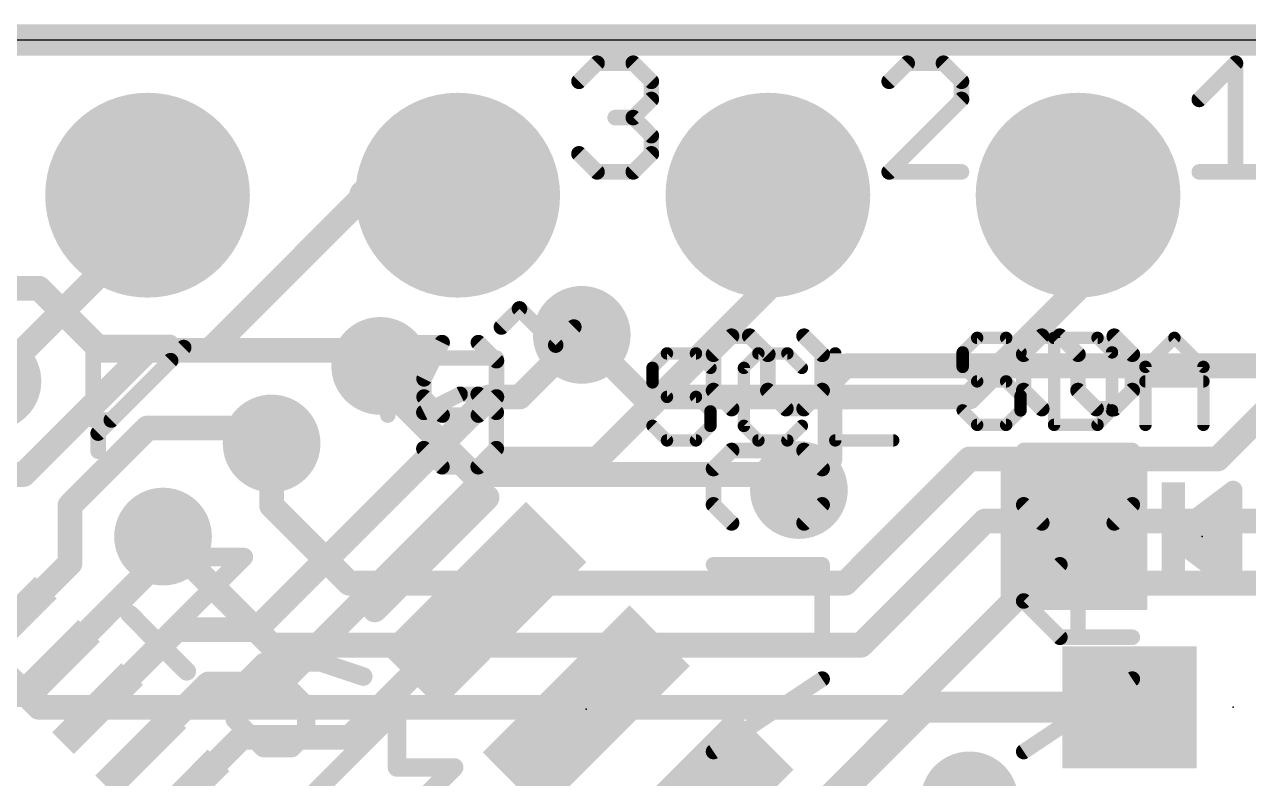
# Model space of a CAD drawing. Extents: x -0.1 to 35.7, y -0.1 to 17.9.
# Drawn here: x 20.58 to 30.61, y 11.74 to 17.91 of the extents above; entities that cross this region are included whole.
import ezdxf

# ---------------------------------------------------------------- set-up
doc = ezdxf.new("R2010")
doc.units = 0
for name, color, linetype in [('1', 12, 'CONTINUOUS'), ('16', 132, 'CONTINUOUS'), ('17', 110, 'CONTINUOUS'), ('18', 110, 'CONTINUOUS'), ('20', 53, 'CONTINUOUS'), ('21', 40, 'CONTINUOUS'), ('22', 6, 'CONTINUOUS'), ('23', 40, 'CONTINUOUS')]:
    doc.layers.add(name, color=color, linetype=linetype)

# ---------------------------------------------------------------- blocks, each defined once
blk = doc.blocks.new('RECT')
blk.add_solid([(-0.5, -0.5), (0.5, -0.5), (-0.5, 0.5), (0.5, 0.5)])
blk = doc.blocks.new('ROUNDP')
at = {"const_width": 0.5}
blk.add_lwpolyline([(0, -0.25, 1), (0, 0.25, 1), (0, -0.25)], format="xyb", dxfattribs=at)
blk = doc.blocks.new('ROUNDV')
at = {"const_width": 0.5}
blk.add_lwpolyline([(0, -0.25, 1), (0, 0.25, 1), (0, -0.25)], format="xyb", dxfattribs=at)

msp = doc.modelspace()

# ---------------------------------------------------------------- linework, layer by layer
at = {"layer": '1'}
for points, const_width in [([(35.56, 17.78), (0, 17.78)], 0.254), ([(21.59, 16.51), (21.59, 16.129)], 0.2032), ([(26.67, 15.748), (26.67, 16.51)], 0.2032), ([(21.463, 16.129), (20.32, 14.986)], 0.2032), ([(21.59, 16.129), (21.463, 16.129)], 0.2032), ([(25.273, 14.351), (26.67, 15.748)], 0.2032), ([(24.638, 14.859), (25.146, 15.367)], 0.2032), ([(24.765, 14.986), (25.146, 15.367)], 0.2032), ([(20.574, 14.224), (21.59, 15.24)], 0.2032), ([(21.59, 15.24), (23.368, 15.24)], 0.2032), ([(23.368, 15.24), (23.495, 15.113)], 0.2032), ([(27.305, 15.113), (27.178, 14.986)], 0.2032), ([(32.512, 15.113), (27.305, 15.113)], 0.2032), ([(27.178, 14.986), (27.178, 14.351)], 0.2032), ([(22.479, 12.954), (24.384, 14.859)], 0.2032), ([(24.384, 14.859), (24.638, 14.859)], 0.2032), ([(20.955, 13.97), (21.59, 14.605)], 0.2032), ([(21.59, 14.605), (22.606, 14.605)], 0.2032), ([(22.606, 14.605), (22.606, 14.478)], 0.2032), ([(22.6695, 12.5095), (24.511, 14.351)], 0.2032), ([(24.511, 14.351), (25.273, 14.351)], 0.2032), ([(27.178, 14.351), (26.924, 14.097)], 0.2032), ([(20.066, 14.224), (20.574, 14.224)], 0.2032), ([(20.955, 13.4964), (20.955, 13.97)], 0.2032), ([(21.717, 13.5513), (21.717, 13.716)], 0.2032), ([(20.8275, 12.6619), (21.717, 13.5513)], 0.2032), ([(20.474, 13.0154), (20.955, 13.4964)], 0.2032), ([(23.2486, 12.0726), (24.3281, 13.1521)], 0.2032), ([(24.3281, 13.1521), (24.3347, 13.1521)], 0.2032), ([(21.1811, 12.3083), (21.8268, 12.954)], 0.2032), ([(21.8268, 12.954), (22.479, 12.954)], 0.2032), ([(21.5346, 11.9547), (22.0894, 12.5095)], 0.2032), ([(22.0894, 12.5095), (22.6695, 12.5095)], 0.2032), ([(27.051, 11.43), (27.94, 12.319)], 0.254), ([(27.94, 12.319), (29.63, 12.319)], 0.254), ([(21.8882, 11.6012), (22.3596, 12.0726)], 0.2032), ([(22.3596, 12.0726), (23.2486, 12.0726)], 0.2032)]:
    msp.add_lwpolyline(points, dxfattribs=dict(at, const_width=const_width))
for points, const_width in [([(21.6408, 16.51, 1), (21.5392, 16.51)], 0.1016), ([(26.7208, 16.51, 1), (26.6192, 16.51)], 0.1016), ([(21.463, 16.1798, 1), (21.463, 16.0782)], 0.1016), ([(21.4989, 16.0931, 1), (21.4271, 16.1649)], 0.1016), ([(21.5392, 16.129, 1), (21.6408, 16.129)], 0.1016), ([(21.59, 16.0782, 1), (21.59, 16.1798)], 0.1016), ([(26.7059, 15.7121, 1), (26.6341, 15.7839)], 0.1016), ([(26.6192, 15.748, 1), (26.7208, 15.748)], 0.1016), ([(25.1819, 15.3311, 1), (25.1101, 15.4029)], 0.1016), ([(25.1819, 15.3311, 1), (25.1101, 15.4029)], 0.1016), ([(21.59, 15.2908, 1), (21.59, 15.1892)], 0.1016), ([(21.6259, 15.2041, 1), (21.5541, 15.2759)], 0.1016), ([(23.4039, 15.2759, 1), (23.3321, 15.2041)], 0.1016), ([(23.368, 15.1892, 1), (23.368, 15.2908)], 0.1016), ([(23.4591, 15.0771, 1), (23.5309, 15.1489)], 0.1016), ([(27.305, 15.1638, 1), (27.305, 15.0622)], 0.1016), ([(27.3409, 15.0771, 1), (27.2691, 15.1489)], 0.1016), ([(24.7291, 15.0219, 1), (24.8009, 14.9501)], 0.1016), ([(27.2288, 14.986, 1), (27.1272, 14.986)], 0.1016), ([(27.1421, 15.0219, 1), (27.2139, 14.9501)], 0.1016), ([(24.384, 14.9098, 1), (24.384, 14.8082)], 0.1016), ([(24.4199, 14.8231, 1), (24.3481, 14.8949)], 0.1016), ([(24.6021, 14.8949, 1), (24.6739, 14.8231)], 0.1016), ([(24.638, 14.8082, 1), (24.638, 14.9098)], 0.1016), ([(21.59, 14.6558, 1), (21.59, 14.5542)], 0.1016), ([(21.6259, 14.5691, 1), (21.5541, 14.6409)], 0.1016), ([(22.6568, 14.605, 1), (22.5552, 14.605)], 0.1016), ([(22.606, 14.5542, 1), (22.606, 14.6558)], 0.1016), ([(22.5552, 14.478, 1), (22.6568, 14.478)], 0.1016), ([(24.511, 14.4018, 1), (24.511, 14.3002)], 0.1016), ([(24.5469, 14.3151, 1), (24.4751, 14.3869)], 0.1016), ([(25.2371, 14.3869, 1), (25.3089, 14.3151)], 0.1016), ([(25.273, 14.3002, 1), (25.273, 14.4018)], 0.1016), ([(27.2139, 14.3151, 1), (27.1421, 14.3869)], 0.1016), ([(27.1272, 14.351, 1), (27.2288, 14.351)], 0.1016), ([(20.5381, 14.2599, 1), (20.6099, 14.1881)], 0.1016), ([(20.574, 14.1732, 1), (20.574, 14.2748)], 0.1016), ([(26.8881, 14.1329, 1), (26.9599, 14.0611)], 0.1016), ([(21.0058, 13.97, 1), (20.9042, 13.97)], 0.1016), ([(20.9191, 14.0059, 1), (20.9909, 13.9341)], 0.1016), ([(21.7678, 13.716, 1), (21.6662, 13.716)], 0.1016), ([(21.7529, 13.5154, 1), (21.6811, 13.5872)], 0.1016), ([(20.9042, 13.4964, 1), (21.0058, 13.4964)], 0.1016), ([(20.9909, 13.4605, 1), (20.9191, 13.5323)], 0.1016), ([(21.6662, 13.5513, 1), (21.7678, 13.5513)], 0.1016), ([(24.3281, 13.2029, 1), (24.3281, 13.1013)], 0.1016), ([(24.364, 13.1162, 1), (24.2922, 13.188)], 0.1016), ([(24.3347, 13.1013, 1), (24.3347, 13.2029)], 0.1016), ([(21.8268, 13.0048, 1), (21.8268, 12.9032)], 0.1016), ([(21.8627, 12.9181, 1), (21.7909, 12.9899)], 0.1016), ([(22.4431, 12.9899, 1), (22.5149, 12.9181)], 0.1016), ([(22.479, 12.9032, 1), (22.479, 13.0048)], 0.1016), ([(20.7916, 12.6978, 1), (20.8635, 12.6259)], 0.1016), ([(22.0894, 12.5603, 1), (22.0894, 12.4587)], 0.1016), ([(22.1253, 12.4736, 1), (22.0535, 12.5454)], 0.1016), ([(22.6336, 12.5454, 1), (22.7054, 12.4736)], 0.1016), ([(22.6695, 12.4587, 1), (22.6695, 12.5603)], 0.1016), ([(27.94, 12.3825, 1), (27.94, 12.2555)], 0.127), ([(27.9849, 12.2741, 1), (27.8951, 12.3639)], 0.127), ([(29.63, 12.2555, 1), (29.63, 12.3825)], 0.127), ([(21.1452, 12.3442, 1), (21.217, 12.2724)], 0.1016), ([(22.3596, 12.1234, 1), (22.3596, 12.0218)], 0.1016), ([(22.3955, 12.0367, 1), (22.3237, 12.1085)], 0.1016), ([(23.2127, 12.1085, 1), (23.2845, 12.0367)], 0.1016), ([(23.2486, 12.0218, 1), (23.2486, 12.1234)], 0.1016), ([(21.4987, 11.9907, 1), (21.5706, 11.9188)], 0.1016)]:
    msp.add_lwpolyline(points, format="xyb", dxfattribs=dict(at, const_width=const_width))
at = {"layer": '16'}
for points, const_width in [([(35.56, 17.78), (0, 17.78)], 0.254), ([(22.098, 15.24), (23.368, 16.51)], 0.2032), ([(23.368, 16.51), (24.13, 16.51)], 0.254), ([(29.21, 15.748), (29.21, 16.51)], 0.2032), ([(19.939, 15.748), (20.701, 15.748)], 0.2032), ([(20.701, 15.748), (21.209, 15.24)], 0.2032), ([(28.321, 14.859), (29.21, 15.748)], 0.2032), ([(30.353, 14.351), (31.75, 15.748)], 0.2032), ([(25.654, 14.859), (25.146, 15.367)], 0.2032), ([(21.209, 15.24), (22.098, 15.24)], 0.2032), ([(23.495, 15.113), (23.495, 14.986)], 0.2032), ([(23.495, 14.986), (24.257, 14.224)], 0.2032), ([(25.654, 14.859), (28.321, 14.859)], 0.2032), ([(22.606, 13.97), (22.606, 14.478)], 0.2032), ([(28.321, 14.351), (27.305, 13.335)], 0.2032), ([(30.353, 14.351), (28.321, 14.351)], 0.2032), ([(24.257, 14.224), (26.797, 14.224)], 0.2032), ([(26.797, 14.224), (26.924, 14.224)], 0.2032), ([(26.924, 14.097), (26.797, 14.224)], 0.2032), ([(23.241, 13.335), (22.606, 13.97)], 0.2032), ([(27.432, 12.827), (28.448, 13.843)], 0.2032), ([(28.448, 13.843), (31.623, 13.843)], 0.2032), ([(20.701, 12.319), (19.2405, 13.7795)], 0.2032), ([(22.606, 12.827), (21.717, 13.716)], 0.2032), ([(27.305, 13.335), (23.241, 13.335)], 0.2032), ([(27.813, 12.319), (28.829, 13.335)], 0.2032), ([(28.829, 13.335), (32.258, 13.335)], 0.2032), ([(22.606, 12.827), (27.432, 12.827)], 0.2032), ([(20.701, 12.319), (27.813, 12.319)], 0.2032)]:
    msp.add_lwpolyline(points, dxfattribs=dict(at, const_width=const_width))
for points, const_width in [([(23.368, 16.5735, 1), (23.368, 16.4465)], 0.127), ([(23.4039, 16.4741, 1), (23.3321, 16.5459)], 0.1016), ([(24.13, 16.4465, 1), (24.13, 16.5735)], 0.127), ([(29.2608, 16.51, 1), (29.1592, 16.51)], 0.1016), ([(20.7369, 15.7839, 1), (20.6651, 15.7121)], 0.1016), ([(20.701, 15.6972, 1), (20.701, 15.7988)], 0.1016), ([(29.2459, 15.7121, 1), (29.1741, 15.7839)], 0.1016), ([(29.1592, 15.748, 1), (29.2608, 15.748)], 0.1016), ([(25.1819, 15.4029, 1), (25.1101, 15.3311)], 0.1016), ([(21.209, 15.2908, 1), (21.209, 15.1892)], 0.1016), ([(22.098, 15.1892, 1), (22.098, 15.2908)], 0.1016), ([(21.1731, 15.2041, 1), (21.2449, 15.2759)], 0.1016), ([(22.0621, 15.2759, 1), (22.1339, 15.2041)], 0.1016), ([(23.5458, 15.113, 1), (23.4442, 15.113)], 0.1016), ([(23.5309, 15.0219, 1), (23.4591, 14.9501)], 0.1016), ([(23.4442, 14.986, 1), (23.5458, 14.986)], 0.1016), ([(25.654, 14.9098, 1), (25.654, 14.8082)], 0.1016), ([(25.6181, 14.8231, 1), (25.6899, 14.8949)], 0.1016), ([(28.2851, 14.8949, 1), (28.3569, 14.8231)], 0.1016), ([(28.321, 14.8082, 1), (28.321, 14.9098)], 0.1016), ([(22.6568, 14.478, 1), (22.5552, 14.478)], 0.1016), ([(28.321, 14.4018, 1), (28.321, 14.3002)], 0.1016), ([(28.3569, 14.3151, 1), (28.2851, 14.3869)], 0.1016), ([(30.3171, 14.3869, 1), (30.3889, 14.3151)], 0.1016), ([(30.353, 14.3002, 1), (30.353, 14.4018)], 0.1016), ([(24.257, 14.2748, 1), (24.257, 14.1732)], 0.1016), ([(24.2211, 14.1881, 1), (24.2929, 14.2599)], 0.1016), ([(26.797, 14.2748, 1), (26.797, 14.1732)], 0.1016), ([(26.8329, 14.2599, 1), (26.7611, 14.1881)], 0.1016), ([(26.797, 14.1732, 1), (26.797, 14.2748)], 0.1016), ([(26.924, 14.1732, 1), (26.924, 14.2748)], 0.1016), ([(26.8881, 14.0611, 1), (26.9599, 14.1329)], 0.1016), ([(22.6419, 14.0059, 1), (22.5701, 13.9341)], 0.1016), ([(22.5552, 13.97, 1), (22.6568, 13.97)], 0.1016), ([(28.448, 13.8938, 1), (28.448, 13.7922)], 0.1016), ([(28.4839, 13.8071, 1), (28.4121, 13.8789)], 0.1016), ([(21.7529, 13.7519, 1), (21.6811, 13.6801)], 0.1016), ([(23.241, 13.3858, 1), (23.241, 13.2842)], 0.1016), ([(27.305, 13.2842, 1), (27.305, 13.3858)], 0.1016), ([(28.829, 13.3858, 1), (28.829, 13.2842)], 0.1016), ([(28.8649, 13.2991, 1), (28.7931, 13.3709)], 0.1016), ([(23.2051, 13.2991, 1), (23.2769, 13.3709)], 0.1016), ([(27.2691, 13.3709, 1), (27.3409, 13.2991)], 0.1016), ([(22.606, 12.8778, 1), (22.606, 12.7762)], 0.1016), ([(22.5701, 12.7911, 1), (22.6419, 12.8629)], 0.1016), ([(27.3961, 12.8629, 1), (27.4679, 12.7911)], 0.1016), ([(27.432, 12.7762, 1), (27.432, 12.8778)], 0.1016), ([(20.701, 12.3698, 1), (20.701, 12.2682)], 0.1016), ([(20.6651, 12.2831, 1), (20.7369, 12.3549)], 0.1016), ([(27.7771, 12.3549, 1), (27.8489, 12.2831)], 0.1016), ([(27.813, 12.2682, 1), (27.813, 12.3698)], 0.1016)]:
    msp.add_lwpolyline(points, format="xyb", dxfattribs=dict(at, const_width=const_width))
at = {"layer": '20'}
msp.add_line((35.56, 17.78), (0, 17.78), dxfattribs=at)
at = {"layer": '21'}
for points, const_width in [([(25.1227, 17.442), (25.271, 17.5903)], 0.127), ([(25.271, 17.5903), (25.5676, 17.5903)], 0.127), ([(25.5676, 17.5903), (25.7159, 17.442)], 0.127), ([(27.811, 17.5903), (27.6627, 17.442)], 0.127), ([(28.1076, 17.5903), (27.811, 17.5903)], 0.127), ([(28.2559, 17.442), (28.1076, 17.5903)], 0.127), ([(30.2027, 17.2937), (30.4993, 17.5903)], 0.127), ([(30.4993, 17.5903), (30.4993, 16.7005)], 0.127), ([(25.7159, 17.442), (25.7159, 17.2937)], 0.127), ([(28.2559, 17.2937), (28.2559, 17.442)], 0.127), ([(25.7159, 17.2937), (25.5676, 17.1454)], 0.127), ([(27.6627, 16.7005), (28.2559, 17.2937)], 0.127), ([(25.5676, 17.1454), (25.4193, 17.1454)], 0.127), ([(25.5676, 17.1454), (25.7159, 16.9971)], 0.127), ([(25.7159, 16.9971), (25.7159, 16.8488)], 0.127), ([(25.271, 16.7005), (25.1227, 16.8488)], 0.127), ([(25.7159, 16.8488), (25.5676, 16.7005)], 0.127), ([(25.5676, 16.7005), (25.271, 16.7005)], 0.127), ([(28.2559, 16.7005), (27.6627, 16.7005)], 0.127), ([(30.2027, 16.7005), (30.7959, 16.7005)], 0.127), ([(24.4877, 15.4313), (24.636, 15.5796)], 0.127), ([(24.636, 15.5796), (24.9326, 15.283)], 0.127), ([(24.9326, 15.283), (25.0809, 15.4313)], 0.127), ([(21.1857, 15.3043), (21.7789, 15.3043)], 0.127), ([(21.7789, 15.3043), (21.7789, 15.156)], 0.127), ([(28.3838, 15.3422), (28.2652, 15.2236)], 0.1016), ([(28.6211, 15.3422), (28.3838, 15.3422)], 0.1016), ([(28.7397, 15.2236), (28.6211, 15.3422)], 0.1016), ([(29.0136, 15.3422), (29.0136, 14.6304)], 0.1016), ([(29.3695, 15.3422), (29.0136, 15.3422)], 0.1016), ([(29.4881, 15.2236), (29.3695, 15.3422)], 0.1016), ([(29.762, 15.1049), (29.9993, 15.3422)], 0.1016), ([(29.9993, 15.3422), (30.2365, 15.1049)], 0.1016), ([(24.4459, 15.1773), (23.8527, 15.1773)], 0.127), ([(23.8527, 15.1773), (23.8527, 14.7324)], 0.127), ([(25.8438, 15.2152), (25.7252, 15.0966)], 0.1016), ([(26.0811, 15.2152), (25.8438, 15.2152)], 0.1016), ([(26.1997, 15.0966), (26.0811, 15.2152)], 0.1016), ([(26.5922, 15.2152), (26.4736, 15.0966)], 0.1016), ([(26.8295, 15.2152), (26.5922, 15.2152)], 0.1016), ([(26.9481, 15.0966), (26.8295, 15.2152)], 0.1016), ([(27.222, 15.2152), (27.222, 14.5034)], 0.1016), ([(28.2652, 15.2236), (28.2652, 15.1049)], 0.1016), ([(29.4881, 14.749), (29.4881, 15.2236)], 0.1016), ([(21.7789, 15.156), (21.1857, 14.5628)], 0.127), ([(25.7252, 15.0966), (25.7252, 14.9779)], 0.1016), ([(26.4736, 15.0966), (26.4736, 14.622)], 0.1016), ([(28.2652, 15.1049), (28.3838, 14.9863)], 0.1016), ([(29.762, 14.6304), (29.762, 15.1049)], 0.1016), ([(30.2365, 15.1049), (30.2365, 14.6304)], 0.1016), ([(28.3838, 14.9863), (28.6211, 14.9863)], 0.1016), ([(28.6211, 14.9863), (28.7397, 14.8677)], 0.1016), ([(29.762, 14.9863), (30.2365, 14.9863)], 0.1016), ([(23.8527, 14.7324), (24.1493, 14.8807)], 0.127), ([(24.1493, 14.8807), (24.2976, 14.8807)], 0.127), ([(24.2976, 14.8807), (24.4459, 14.7324)], 0.127), ([(25.7252, 14.9779), (25.8438, 14.8593)], 0.1016), ([(25.8438, 14.8593), (26.0811, 14.8593)], 0.1016), ([(26.0811, 14.8593), (26.1997, 14.7407)], 0.1016), ([(28.7397, 14.8677), (28.7397, 14.749)], 0.1016), ([(24.4459, 14.7324), (24.4459, 14.4358)], 0.127), ([(26.1997, 14.7407), (26.1997, 14.622)], 0.1016), ([(28.3838, 14.6304), (28.2652, 14.749)], 0.1016), ([(28.7397, 14.749), (28.6211, 14.6304)], 0.1016), ([(29.3695, 14.6304), (29.4881, 14.749)], 0.1016), ([(25.8438, 14.5034), (25.7252, 14.622)], 0.1016), ([(26.1997, 14.622), (26.0811, 14.5034)], 0.1016), ([(26.4736, 14.622), (26.5922, 14.5034)], 0.1016), ([(26.8295, 14.5034), (26.9481, 14.622)], 0.1016), ([(28.6211, 14.6304), (28.3838, 14.6304)], 0.1016), ([(29.0136, 14.6304), (29.3695, 14.6304)], 0.1016), ([(21.1857, 14.5628), (21.1857, 14.4145)], 0.127), ([(26.0811, 14.5034), (25.8438, 14.5034)], 0.1016), ([(26.5922, 14.5034), (26.8295, 14.5034)], 0.1016), ([(27.222, 14.5034), (27.6965, 14.5034)], 0.1016), ([(24.001, 14.2875), (23.8527, 14.4358)], 0.127), ([(24.4459, 14.4358), (24.2976, 14.2875)], 0.127), ([(24.2976, 14.2875), (24.001, 14.2875)], 0.127), ([(23.4508, 13.1168), (24.37, 14.036)], 0.2032), ([(30.48, 14.097), (29.972, 13.716)], 0.1524), ([(30.48, 13.335), (30.48, 14.097)], 0.1524), ([(30.3784, 14.0208), (30.48, 14.0208)], 0.1524), ([(30.1752, 13.8684), (30.48, 13.8684)], 0.1524), ([(29.972, 13.716), (30.48, 13.335)], 0.1524), ([(29.972, 13.716), (30.48, 13.716)], 0.1524), ([(30.1752, 13.5636), (30.48, 13.5636)], 0.1524), ([(22.3785, 13.5484), (21.6774, 12.8473)], 0.1524), ([(21.9111, 13.5484), (22.3785, 13.5484)], 0.1524), ([(30.3784, 13.4112), (30.48, 13.4112)], 0.1524), ([(21.4438, 13.081), (21.9111, 12.6136)], 0.1524), ([(22.5385, 12.6873), (22.3048, 12.4536)], 0.1524), ([(23.0059, 12.6873), (22.5385, 12.6873)], 0.1524), ([(22.889, 12.3368), (22.5385, 12.6873)], 0.1524), ([(23.3564, 12.5705), (23.0059, 12.6873)], 0.1524), ([(22.3048, 12.4536), (22.3048, 12.22)], 0.1524), ([(22.889, 12.1031), (22.889, 12.3368)], 0.1524), ([(22.9322, 11.5926), (23.6332, 12.2936)], 0.1524), ([(23.6332, 12.2936), (23.6332, 11.8263)], 0.1524), ([(22.3048, 12.22), (22.5385, 11.9863)], 0.1524), ([(22.7722, 11.9863), (22.889, 12.1031)], 0.1524), ([(22.5385, 11.9863), (22.7722, 11.9863)], 0.1524), ([(24.1006, 11.8263), (23.3995, 11.1252)], 0.1524), ([(23.6332, 11.8263), (24.1006, 11.8263)], 0.1524)]:
    msp.add_lwpolyline(points, dxfattribs=dict(at, const_width=const_width))
for points, const_width in [([(25.271, 17.622, 1), (25.271, 17.5585)], 0.0635), ([(25.2935, 17.5678, 1), (25.2486, 17.6127)], 0.0635), ([(25.5901, 17.6127, 1), (25.5452, 17.5678)], 0.0635), ([(25.5676, 17.5585, 1), (25.5676, 17.622)], 0.0635), ([(27.811, 17.622, 1), (27.811, 17.5585)], 0.0635), ([(27.8335, 17.5678, 1), (27.7886, 17.6127)], 0.0635), ([(28.1301, 17.6127, 1), (28.0852, 17.5678)], 0.0635), ([(28.1076, 17.5585, 1), (28.1076, 17.622)], 0.0635), ([(30.5311, 17.5903, 1), (30.4676, 17.5903)], 0.0635), ([(30.5218, 17.5678, 1), (30.4769, 17.6127)], 0.0635), ([(25.1003, 17.4644, 1), (25.1452, 17.4195)], 0.0635), ([(25.7477, 17.442, 1), (25.6842, 17.442)], 0.0635), ([(25.6935, 17.4195, 1), (25.7384, 17.4644)], 0.0635), ([(27.6403, 17.4644, 1), (27.6852, 17.4195)], 0.0635), ([(28.2877, 17.442, 1), (28.2242, 17.442)], 0.0635), ([(28.2335, 17.4195, 1), (28.2784, 17.4644)], 0.0635), ([(25.7384, 17.2712, 1), (25.6935, 17.3161)], 0.0635), ([(28.2784, 17.2712, 1), (28.2335, 17.3161)], 0.0635), ([(30.1803, 17.3161, 1), (30.2252, 17.2712)], 0.0635), ([(25.6842, 17.2937, 1), (25.7477, 17.2937)], 0.0635), ([(28.2242, 17.2937, 1), (28.2877, 17.2937)], 0.0635), ([(25.4193, 17.1771, 1), (25.4193, 17.1136)], 0.0635), ([(25.5901, 17.1678, 1), (25.5452, 17.1229)], 0.0635), ([(25.5452, 17.1678, 1), (25.5901, 17.1229)], 0.0635), ([(25.5676, 17.1136, 1), (25.5676, 17.1771)], 0.0635), ([(25.7477, 16.9971, 1), (25.6842, 16.9971)], 0.0635), ([(25.6935, 16.9746, 1), (25.7384, 17.0195)], 0.0635), ([(25.1452, 16.8712, 1), (25.1003, 16.8263)], 0.0635), ([(25.6842, 16.8488, 1), (25.7477, 16.8488)], 0.0635), ([(25.7384, 16.8263, 1), (25.6935, 16.8712)], 0.0635), ([(25.271, 16.7323, 1), (25.271, 16.6688)], 0.0635), ([(25.2486, 16.678, 1), (25.2935, 16.723)], 0.0635), ([(25.5452, 16.723, 1), (25.5901, 16.678)], 0.0635), ([(25.5676, 16.6688, 1), (25.5676, 16.7323)], 0.0635), ([(27.6627, 16.7323, 1), (27.6627, 16.6688)], 0.0635), ([(27.6403, 16.723, 1), (27.6852, 16.678)], 0.0635), ([(28.2559, 16.6688, 1), (28.2559, 16.7323)], 0.0635), ([(30.2027, 16.7323, 1), (30.2027, 16.6688)], 0.0635), ([(30.4676, 16.7005, 1), (30.5311, 16.7005)], 0.0635), ([(24.6585, 15.602, 1), (24.6136, 15.5571)], 0.0635), ([(24.6585, 15.5571, 1), (24.6136, 15.602)], 0.0635), ([(24.4653, 15.4537, 1), (24.5102, 15.4088)], 0.0635), ([(25.1034, 15.4088, 1), (25.0585, 15.4537)], 0.0635), ([(21.1857, 15.336, 1), (21.1857, 15.2725)], 0.0635), ([(21.8107, 15.3043, 1), (21.7472, 15.3043)], 0.0635), ([(21.7789, 15.2725, 1), (21.7789, 15.336)], 0.0635), ([(24.9102, 15.3054, 1), (24.9551, 15.2605)], 0.0635), ([(24.9102, 15.2605, 1), (24.9551, 15.3054)], 0.0635), ([(28.3838, 15.3676, 1), (28.3838, 15.3168)], 0.0508), ([(28.4018, 15.3242, 1), (28.3659, 15.3602)], 0.0508), ([(28.639, 15.3602, 1), (28.6031, 15.3242)], 0.0508), ([(28.6211, 15.3168, 1), (28.6211, 15.3676)], 0.0508), ([(29.039, 15.3422, 1), (28.9882, 15.3422)], 0.0508), ([(29.0136, 15.3676, 1), (29.0136, 15.3168)], 0.0508), ([(29.3875, 15.3602, 1), (29.3515, 15.3242)], 0.0508), ([(29.3695, 15.3168, 1), (29.3695, 15.3676)], 0.0508), ([(30.0172, 15.3602, 1), (29.9813, 15.3242)], 0.0508), ([(30.0172, 15.3242, 1), (29.9813, 15.3602)], 0.0508), ([(23.8527, 15.209, 1), (23.8527, 15.1455)], 0.0635), ([(23.8845, 15.1773, 1), (23.821, 15.1773)], 0.0635), ([(24.4459, 15.1455, 1), (24.4459, 15.209)], 0.0635), ([(25.8438, 15.2406, 1), (25.8438, 15.1898)], 0.0508), ([(25.8618, 15.1972, 1), (25.8258, 15.2332)], 0.0508), ([(26.099, 15.2332, 1), (26.0631, 15.1972)], 0.0508), ([(26.0811, 15.1898, 1), (26.0811, 15.2406)], 0.0508), ([(26.5922, 15.2406, 1), (26.5922, 15.1898)], 0.0508), ([(26.6102, 15.1972, 1), (26.5743, 15.2332)], 0.0508), ([(26.8475, 15.2332, 1), (26.8115, 15.1972)], 0.0508), ([(26.8295, 15.1898, 1), (26.8295, 15.2406)], 0.0508), ([(27.2474, 15.2152, 1), (27.1966, 15.2152)], 0.0508), ([(28.2906, 15.2236, 1), (28.2398, 15.2236)], 0.0508), ([(28.2472, 15.2415, 1), (28.2831, 15.2056)], 0.0508), ([(28.7218, 15.2056, 1), (28.7577, 15.2415)], 0.0508), ([(29.5135, 15.2236, 1), (29.4627, 15.2236)], 0.0508), ([(29.4702, 15.2056, 1), (29.5061, 15.2415)], 0.0508), ([(21.7472, 15.156, 1), (21.8107, 15.156)], 0.0635), ([(21.8014, 15.1335, 1), (21.7565, 15.1784)], 0.0635), ([(25.7506, 15.0966, 1), (25.6998, 15.0966)], 0.0508), ([(25.7072, 15.1145, 1), (25.7431, 15.0786)], 0.0508), ([(26.1818, 15.0786, 1), (26.2177, 15.1145)], 0.0508), ([(26.499, 15.0966, 1), (26.4482, 15.0966)], 0.0508), ([(26.4556, 15.1145, 1), (26.4916, 15.0786)], 0.0508), ([(26.9302, 15.0786, 1), (26.9661, 15.1145)], 0.0508), ([(28.2831, 15.1229, 1), (28.2472, 15.087)], 0.0508), ([(29.7874, 15.1049, 1), (29.7366, 15.1049)], 0.0508), ([(29.744, 15.1229, 1), (29.78, 15.087)], 0.0508), ([(30.2619, 15.1049, 1), (30.2111, 15.1049)], 0.0508), ([(30.2186, 15.087, 1), (30.2545, 15.1229)], 0.0508), ([(28.2398, 15.1049, 1), (28.2906, 15.1049)], 0.0508), ([(28.3838, 15.0117, 1), (28.3838, 14.9609)], 0.0508), ([(28.639, 15.0043, 1), (28.6031, 14.9683)], 0.0508), ([(28.6211, 14.9609, 1), (28.6211, 15.0117)], 0.0508), ([(29.762, 15.0117, 1), (29.762, 14.9609)], 0.0508), ([(30.2365, 14.9609, 1), (30.2365, 15.0117)], 0.0508), ([(24.1493, 14.9124, 1), (24.1493, 14.8489)], 0.0635), ([(24.1635, 14.8523, 1), (24.1351, 14.9091)], 0.0635), ([(24.3201, 14.9031, 1), (24.2752, 14.8582)], 0.0635), ([(24.2976, 14.8489, 1), (24.2976, 14.9124)], 0.0635), ([(25.7431, 14.9959, 1), (25.7072, 14.96)], 0.0508), ([(25.6998, 14.9779, 1), (25.7506, 14.9779)], 0.0508), ([(28.3659, 14.9683, 1), (28.4018, 15.0043)], 0.0508), ([(25.8438, 14.8847, 1), (25.8438, 14.8339)], 0.0508), ([(25.8258, 14.8413, 1), (25.8618, 14.8773)], 0.0508), ([(26.099, 14.8773, 1), (26.0631, 14.8413)], 0.0508), ([(26.0811, 14.8339, 1), (26.0811, 14.8847)], 0.0508), ([(28.7651, 14.8677, 1), (28.7143, 14.8677)], 0.0508), ([(28.7218, 14.8497, 1), (28.7577, 14.8856)], 0.0508), ([(23.8385, 14.7608, 1), (23.8669, 14.704)], 0.0635), ([(23.821, 14.7324, 1), (23.8845, 14.7324)], 0.0635), ([(24.4777, 14.7324, 1), (24.4142, 14.7324)], 0.0635), ([(24.4235, 14.7099, 1), (24.4684, 14.7548)], 0.0635), ([(26.2251, 14.7407, 1), (26.1743, 14.7407)], 0.0508), ([(26.1818, 14.7227, 1), (26.2177, 14.7586)], 0.0508), ([(28.2831, 14.767, 1), (28.2472, 14.7311)], 0.0508), ([(28.7143, 14.749, 1), (28.7651, 14.749)], 0.0508), ([(28.7577, 14.7311, 1), (28.7218, 14.767)], 0.0508), ([(29.4627, 14.749, 1), (29.5135, 14.749)], 0.0508), ([(29.5061, 14.7311, 1), (29.4702, 14.767)], 0.0508), ([(25.7431, 14.64, 1), (25.7072, 14.6041)], 0.0508), ([(26.1743, 14.622, 1), (26.2251, 14.622)], 0.0508), ([(26.2177, 14.6041, 1), (26.1818, 14.64)], 0.0508), ([(26.4916, 14.64, 1), (26.4556, 14.6041)], 0.0508), ([(26.4482, 14.622, 1), (26.499, 14.622)], 0.0508), ([(26.9661, 14.6041, 1), (26.9302, 14.64)], 0.0508), ([(28.3838, 14.6558, 1), (28.3838, 14.605)], 0.0508), ([(28.3659, 14.6124, 1), (28.4018, 14.6484)], 0.0508), ([(28.6031, 14.6484, 1), (28.639, 14.6124)], 0.0508), ([(28.6211, 14.605, 1), (28.6211, 14.6558)], 0.0508), ([(29.0136, 14.6558, 1), (29.0136, 14.605)], 0.0508), ([(28.9882, 14.6304, 1), (29.039, 14.6304)], 0.0508), ([(29.3515, 14.6484, 1), (29.3875, 14.6124)], 0.0508), ([(29.3695, 14.605, 1), (29.3695, 14.6558)], 0.0508), ([(29.7366, 14.6304, 1), (29.7874, 14.6304)], 0.0508), ([(30.2111, 14.6304, 1), (30.2619, 14.6304)], 0.0508), ([(21.2175, 14.5628, 1), (21.154, 14.5628)], 0.0635), ([(21.1633, 14.5852, 1), (21.2082, 14.5403)], 0.0635), ([(25.8438, 14.5288, 1), (25.8438, 14.478)], 0.0508), ([(25.8258, 14.4854, 1), (25.8618, 14.5214)], 0.0508), ([(26.0631, 14.5214, 1), (26.099, 14.4854)], 0.0508), ([(26.0811, 14.478, 1), (26.0811, 14.5288)], 0.0508), ([(26.5922, 14.5288, 1), (26.5922, 14.478)], 0.0508), ([(26.5743, 14.4854, 1), (26.6102, 14.5214)], 0.0508), ([(26.8115, 14.5214, 1), (26.8475, 14.4854)], 0.0508), ([(26.8295, 14.478, 1), (26.8295, 14.5288)], 0.0508), ([(27.222, 14.5288, 1), (27.222, 14.478)], 0.0508), ([(27.6965, 14.478, 1), (27.6965, 14.5288)], 0.0508), ([(21.154, 14.4145, 1), (21.2175, 14.4145)], 0.0635), ([(23.8752, 14.4582, 1), (23.8303, 14.4133)], 0.0635), ([(24.4142, 14.4358, 1), (24.4777, 14.4358)], 0.0635), ([(24.4684, 14.4133, 1), (24.4235, 14.4582)], 0.0635), ([(27.1966, 14.5034, 1), (27.2474, 14.5034)], 0.0508), ([(24.001, 14.3193, 1), (24.001, 14.2558)], 0.0635), ([(23.9786, 14.265, 1), (24.0235, 14.31)], 0.0635), ([(24.2752, 14.31, 1), (24.3201, 14.265)], 0.0635), ([(24.2976, 14.2558, 1), (24.2976, 14.3193)], 0.0635), ([(24.4059, 14.0001, 1), (24.3341, 14.0719)], 0.1016), ([(30.5181, 14.097, 1), (30.4419, 14.097)], 0.0762), ([(30.5029, 14.0665, 1), (30.4571, 14.1275)], 0.0762), ([(30.3784, 14.0589, 1), (30.3784, 13.9827)], 0.0762), ([(30.48, 13.9827, 1), (30.48, 14.0589)], 0.0762), ([(30.1752, 13.9065, 1), (30.1752, 13.8303)], 0.0762), ([(30.48, 13.8303, 1), (30.48, 13.9065)], 0.0762), ([(29.9949, 13.7465, 1), (29.9491, 13.6855)], 0.0762), ([(29.972, 13.7541, 1), (29.972, 13.6779)], 0.0762), ([(29.9491, 13.7465, 1), (29.9949, 13.6855)], 0.0762), ([(30.48, 13.6779, 1), (30.48, 13.7541)], 0.0762), ([(30.1752, 13.6017, 1), (30.1752, 13.5255)], 0.0762), ([(30.48, 13.5255, 1), (30.48, 13.6017)], 0.0762), ([(21.9111, 13.5865, 1), (21.9111, 13.5103)], 0.0762), ([(22.4054, 13.5214, 1), (22.3516, 13.5753)], 0.0762), ([(22.3785, 13.5103, 1), (22.3785, 13.5865)], 0.0762), ([(30.3784, 13.4493, 1), (30.3784, 13.3731)], 0.0762), ([(30.48, 13.3731, 1), (30.48, 13.4493)], 0.0762), ([(30.4419, 13.335, 1), (30.5181, 13.335)], 0.0762), ([(30.4571, 13.3045, 1), (30.5029, 13.3655)], 0.0762), ([(21.4707, 13.1079, 1), (21.4168, 13.0541)], 0.0762), ([(23.4149, 13.1527, 1), (23.4867, 13.0808)], 0.1016), ([(21.6505, 12.8743, 1), (21.7044, 12.8204)], 0.0762), ([(22.5654, 12.7143, 1), (22.5115, 12.6604)], 0.0762), ([(22.5385, 12.7254, 1), (22.5385, 12.6492)], 0.0762), ([(22.5654, 12.6604, 1), (22.5115, 12.7143)], 0.0762), ([(23.0179, 12.7235, 1), (22.9938, 12.6512)], 0.0762), ([(23.0059, 12.6492, 1), (23.0059, 12.7254)], 0.0762), ([(21.8842, 12.5867, 1), (21.9381, 12.6406)], 0.0762), ([(23.3443, 12.5343, 1), (23.3684, 12.6066)], 0.0762), ([(22.3429, 12.4536, 1), (22.2667, 12.4536)], 0.0762), ([(22.2779, 12.4806, 1), (22.3317, 12.4267)], 0.0762), ([(22.9271, 12.3368, 1), (22.8509, 12.3368)], 0.0762), ([(22.8621, 12.3099, 1), (22.916, 12.3637)], 0.0762), ([(23.6713, 12.2936, 1), (23.5951, 12.2936)], 0.0762), ([(23.6602, 12.2667, 1), (23.6063, 12.3206)], 0.0762), ([(22.3317, 12.2469, 1), (22.2779, 12.193)], 0.0762), ([(22.2667, 12.22, 1), (22.3429, 12.22)], 0.0762), ([(22.8509, 12.1031, 1), (22.9271, 12.1031)], 0.0762), ([(22.916, 12.0762, 1), (22.8621, 12.13)], 0.0762), ([(22.5385, 12.0244, 1), (22.5385, 11.9482)], 0.0762), ([(22.5115, 11.9593, 1), (22.5654, 12.0132)], 0.0762), ([(22.7452, 12.0132, 1), (22.7991, 11.9593)], 0.0762), ([(22.7722, 11.9482, 1), (22.7722, 12.0244)], 0.0762), ([(23.6332, 11.8644, 1), (23.6332, 11.7882)], 0.0762), ([(23.5951, 11.8263, 1), (23.6713, 11.8263)], 0.0762), ([(24.1275, 11.7993, 1), (24.0736, 11.8532)], 0.0762), ([(24.1006, 11.7882, 1), (24.1006, 11.8644)], 0.0762)]:
    msp.add_lwpolyline(points, format="xyb", dxfattribs=dict(at, const_width=const_width))
at = {"layer": '22'}
for points, const_width in [([(23.5577, 15.3353, 1), (23.5577, 15.2718)], 0.0635), ([(23.5895, 15.3035, 1), (23.526, 15.3035)], 0.0635), ([(24.031, 15.2893, 1), (23.9742, 15.3177)], 0.0635), ([(24.0026, 15.2718, 1), (24.0026, 15.3353)], 0.0635), ([(24.3217, 15.326, 1), (24.2768, 15.281)], 0.0635), ([(26.373, 15.388, 1), (26.373, 15.3245)], 0.0635), ([(26.3955, 15.3338, 1), (26.3506, 15.3787)], 0.0635), ([(26.5438, 15.3787, 1), (26.4989, 15.3338)], 0.0635), ([(26.5213, 15.3245, 1), (26.5213, 15.388)], 0.0635), ([(26.9887, 15.3787, 1), (26.9438, 15.3338)], 0.0635), ([(28.913, 15.388, 1), (28.913, 15.3245)], 0.0635), ([(28.9355, 15.3338, 1), (28.8906, 15.3787)], 0.0635), ([(29.0838, 15.3787, 1), (29.0389, 15.3338)], 0.0635), ([(29.0613, 15.3245, 1), (29.0613, 15.388)], 0.0635), ([(29.5287, 15.3787, 1), (29.4838, 15.3338)], 0.0635), ([(21.1765, 15.2633, 1), (21.113, 15.2633)], 0.0635), ([(21.8862, 15.295, 1), (21.8862, 15.2315)], 0.0635), ([(21.9087, 15.2408, 1), (21.8638, 15.2857)], 0.0635), ([(22.0345, 15.2315, 1), (22.0345, 15.295)], 0.0635), ([(26.2565, 15.208, 1), (26.193, 15.208)], 0.0635), ([(26.2023, 15.2305, 1), (26.2472, 15.1856)], 0.0635), ([(26.7014, 15.208, 1), (26.6379, 15.208)], 0.0635), ([(26.6472, 15.1856, 1), (26.6921, 15.2305)], 0.0635), ([(27.1462, 15.208, 1), (27.0828, 15.208)], 0.0635), ([(27.092, 15.1856, 1), (27.137, 15.2305)], 0.0635), ([(28.7965, 15.208, 1), (28.733, 15.208)], 0.0635), ([(28.7423, 15.2305, 1), (28.7872, 15.1856)], 0.0635), ([(29.2414, 15.208, 1), (29.1779, 15.208)], 0.0635), ([(29.1872, 15.1856, 1), (29.2321, 15.2305)], 0.0635), ([(29.6863, 15.208, 1), (29.6228, 15.208)], 0.0635), ([(29.632, 15.1856, 1), (29.677, 15.2305)], 0.0635), ([(24.4793, 15.1552, 1), (24.4158, 15.1552)], 0.0635), ([(24.425, 15.1328, 1), (24.47, 15.1777)], 0.0635), ([(23.8259, 15.0211, 1), (23.8827, 14.9927)], 0.0635), ([(23.8861, 15.0069, 1), (23.8226, 15.0069)], 0.0635), ([(26.2472, 14.9339, 1), (26.2023, 14.889)], 0.0635), ([(26.193, 14.9114, 1), (26.2565, 14.9114)], 0.0635), ([(26.6379, 14.9114, 1), (26.7014, 14.9114)], 0.0635), ([(26.6921, 14.9339, 1), (26.6472, 14.889)], 0.0635), ([(27.0828, 14.9114, 1), (27.1462, 14.9114)], 0.0635), ([(27.137, 14.889, 1), (27.092, 14.9339)], 0.0635), ([(28.733, 14.9114, 1), (28.7965, 14.9114)], 0.0635), ([(28.7872, 14.9339, 1), (28.7423, 14.889)], 0.0635), ([(29.2321, 14.9339, 1), (29.1872, 14.889)], 0.0635), ([(29.1779, 14.9114, 1), (29.2414, 14.9114)], 0.0635), ([(29.6228, 14.9114, 1), (29.6863, 14.9114)], 0.0635), ([(29.677, 14.889, 1), (29.632, 14.9339)], 0.0635), ([(23.8768, 14.8811, 1), (23.8319, 14.8362)], 0.0635), ([(23.8226, 14.8586, 1), (23.8861, 14.8586)], 0.0635), ([(24.4158, 14.8586, 1), (24.4793, 14.8586)], 0.0635), ([(24.47, 14.8362, 1), (24.425, 14.8811)], 0.0635), ([(23.526, 14.7103, 1), (23.5895, 14.7103)], 0.0635), ([(24.0026, 14.7421, 1), (24.0026, 14.6786)], 0.0635), ([(23.9802, 14.6879, 1), (24.0251, 14.7328)], 0.0635), ([(24.2768, 14.7328, 1), (24.3217, 14.6879)], 0.0635), ([(24.2992, 14.6786, 1), (24.2992, 14.7421)], 0.0635), ([(26.3506, 14.7407, 1), (26.3955, 14.7856)], 0.0635), ([(26.8179, 14.7949, 1), (26.8179, 14.7314)], 0.0635), ([(26.7955, 14.7407, 1), (26.8404, 14.7856)], 0.0635), ([(26.9438, 14.7856, 1), (26.9887, 14.7407)], 0.0635), ([(26.9662, 14.7314, 1), (26.9662, 14.7949)], 0.0635), ([(28.8906, 14.7407, 1), (28.9355, 14.7856)], 0.0635), ([(29.3579, 14.7949, 1), (29.3579, 14.7314)], 0.0635), ([(29.3355, 14.7407, 1), (29.3804, 14.7856)], 0.0635), ([(29.4838, 14.7856, 1), (29.5287, 14.7407)], 0.0635), ([(29.5062, 14.7314, 1), (29.5062, 14.7949)], 0.0635), ([(21.1447, 14.7018, 1), (21.1447, 14.6383)], 0.0635), ([(21.113, 14.6701, 1), (21.1765, 14.6701)], 0.0635), ([(21.2706, 14.6925, 1), (21.3155, 14.6476)], 0.0635), ([(21.293, 14.6383, 1), (21.293, 14.7018)], 0.0635), ([(26.373, 14.4525, 1), (26.373, 14.389)], 0.0635), ([(26.3955, 14.3983, 1), (26.3506, 14.4432)], 0.0635), ([(26.9887, 14.4432, 1), (26.9438, 14.3983)], 0.0635), ([(26.9662, 14.389, 1), (26.9662, 14.4525)], 0.0635), ([(28.7647, 14.4525, 1), (28.7647, 14.389)], 0.0635), ([(28.7965, 14.4208, 1), (28.733, 14.4208)], 0.0635), ([(29.6863, 14.4208, 1), (29.6228, 14.4208)], 0.0635), ([(29.6545, 14.389, 1), (29.6545, 14.4525)], 0.0635), ([(26.2565, 14.2725, 1), (26.193, 14.2725)], 0.0635), ([(27.1462, 14.2725, 1), (27.0828, 14.2725)], 0.0635), ([(26.2023, 14.2949, 1), (26.2472, 14.25)], 0.0635), ([(27.092, 14.25, 1), (27.137, 14.2949)], 0.0635), ([(26.2472, 13.9984, 1), (26.2023, 13.9534)], 0.0635), ([(27.137, 13.9534, 1), (27.092, 13.9984)], 0.0635), ([(28.7872, 13.9984, 1), (28.7423, 13.9534)], 0.0635), ([(29.677, 13.9534, 1), (29.632, 13.9984)], 0.0635), ([(26.193, 13.9759, 1), (26.2565, 13.9759)], 0.0635), ([(27.0828, 13.9759, 1), (27.1462, 13.9759)], 0.0635), ([(28.733, 13.9759, 1), (28.7965, 13.9759)], 0.0635), ([(29.6228, 13.9759, 1), (29.6863, 13.9759)], 0.0635), ([(26.3506, 13.8052, 1), (26.3955, 13.8501)], 0.0635), ([(26.9438, 13.8501, 1), (26.9887, 13.8052)], 0.0635), ([(28.913, 13.8594, 1), (28.913, 13.7959)], 0.0635), ([(28.8906, 13.8052, 1), (28.9355, 13.8501)], 0.0635), ([(29.4838, 13.8501, 1), (29.5287, 13.8052)], 0.0635), ([(29.5062, 13.7959, 1), (29.5062, 13.8594)], 0.0635), ([(26.2247, 13.517, 1), (26.2247, 13.4535)], 0.0635), ([(27.1462, 13.4853, 1), (27.0828, 13.4853)], 0.0635), ([(27.1145, 13.4535, 1), (27.1145, 13.517)], 0.0635), ([(29.0613, 13.517, 1), (29.0613, 13.4535)], 0.0635), ([(29.0838, 13.4628, 1), (29.0389, 13.5077)], 0.0635), ([(29.2414, 13.4853, 1), (29.1779, 13.4853)], 0.0635), ([(29.6545, 13.4535, 1), (29.6545, 13.517)], 0.0635), ([(28.7872, 13.2111, 1), (28.7423, 13.1662)], 0.0635), ([(28.7423, 13.2111, 1), (28.7872, 13.1662)], 0.0635), ([(29.0613, 12.9238, 1), (29.0613, 12.8603)], 0.0635), ([(29.0389, 12.8696, 1), (29.0838, 12.9145)], 0.0635), ([(29.6545, 12.8603, 1), (29.6545, 12.9238)], 0.0635), ([(27.0828, 12.8921, 1), (27.1462, 12.8921)], 0.0635), ([(29.1779, 12.8921, 1), (29.2414, 12.8921)], 0.0635), ([(27.1321, 12.5233, 1), (27.0969, 12.5762)], 0.0635), ([(29.6721, 12.5233, 1), (29.6369, 12.5762)], 0.0635), ([(20.667, 12.3708, 1), (20.667, 12.4724)], 0.1016), ([(26.2071, 11.983, 1), (26.2424, 11.9302)], 0.0635), ([(28.7471, 11.983, 1), (28.7824, 11.9302)], 0.0635)]:
    msp.add_lwpolyline(points, format="xyb", dxfattribs=dict(at, const_width=const_width))
for points, const_width in [([(23.5577, 14.7103), (23.5577, 15.3035)], 0.127), ([(23.5577, 15.3035), (24.0026, 15.3035)], 0.127), ([(24.0026, 15.3035), (23.8543, 15.0069)], 0.127), ([(24.4475, 15.1552), (24.2992, 15.3035)], 0.127), ([(26.2247, 15.208), (26.373, 15.3563)], 0.127), ([(26.373, 15.3563), (26.5213, 15.3563)], 0.127), ([(26.5213, 15.3563), (26.6696, 15.208)], 0.127), ([(27.1145, 15.208), (26.9662, 15.3563)], 0.127), ([(28.7647, 15.208), (28.913, 15.3563)], 0.127), ([(28.913, 15.3563), (29.0613, 15.3563)], 0.127), ([(29.0613, 15.3563), (29.2096, 15.208)], 0.127), ([(29.6545, 15.208), (29.5062, 15.3563)], 0.127), ([(21.1447, 15.2633), (21.1447, 14.6701)], 0.127), ([(21.293, 14.6701), (21.8862, 15.2633)], 0.127), ([(21.8862, 15.2633), (22.0345, 15.2633)], 0.127), ([(26.2247, 14.9114), (26.2247, 15.208)], 0.127), ([(26.6696, 15.208), (26.6696, 14.9114)], 0.127), ([(27.1145, 14.9114), (27.1145, 15.208)], 0.127), ([(28.7647, 14.9114), (28.7647, 15.208)], 0.127), ([(29.2096, 15.208), (29.2096, 14.9114)], 0.127), ([(29.6545, 14.9114), (29.6545, 15.208)], 0.127), ([(24.4475, 14.8586), (24.4475, 15.1552)], 0.127), ([(23.8543, 15.0069), (23.8543, 14.8586)], 0.127), ([(26.373, 14.7631), (26.2247, 14.9114)], 0.127), ([(26.6696, 14.9114), (26.8179, 14.7631)], 0.127), ([(26.9662, 14.7631), (27.1145, 14.9114)], 0.127), ([(28.913, 14.7631), (28.7647, 14.9114)], 0.127), ([(29.2096, 14.9114), (29.3579, 14.7631)], 0.127), ([(29.5062, 14.7631), (29.6545, 14.9114)], 0.127), ([(23.8543, 14.8586), (24.0026, 14.7103)], 0.127), ([(24.2992, 14.7103), (24.4475, 14.8586)], 0.127), ([(24.0026, 14.7103), (24.2992, 14.7103)], 0.127), ([(26.8179, 14.7631), (26.9662, 14.7631)], 0.127), ([(29.3579, 14.7631), (29.5062, 14.7631)], 0.127), ([(21.1447, 14.6701), (21.293, 14.6701)], 0.127), ([(26.2247, 14.2725), (26.373, 14.4208)], 0.127), ([(26.373, 14.4208), (26.9662, 14.4208)], 0.127), ([(26.9662, 14.4208), (27.1145, 14.2725)], 0.127), ([(28.7647, 14.4208), (29.6545, 14.4208)], 0.127), ([(28.7647, 13.9759), (28.7647, 14.4208)], 0.127), ([(29.6545, 14.4208), (29.6545, 13.9759)], 0.127), ([(26.2247, 13.9759), (26.2247, 14.2725)], 0.127), ([(27.1145, 14.2725), (27.1145, 13.9759)], 0.127), ([(26.373, 13.8276), (26.2247, 13.9759)], 0.127), ([(27.1145, 13.9759), (26.9662, 13.8276)], 0.127), ([(28.913, 13.8276), (28.7647, 13.9759)], 0.127), ([(29.6545, 13.9759), (29.5062, 13.8276)], 0.127), ([(29.5062, 13.8276), (28.913, 13.8276)], 0.127), ([(26.2247, 13.4853), (27.1145, 13.4853)], 0.127), ([(27.1145, 13.4853), (27.1145, 12.8921)], 0.127), ([(29.0613, 13.4853), (28.7647, 13.1887)], 0.127), ([(29.6545, 13.4853), (29.0613, 13.4853)], 0.127), ([(29.2096, 13.4853), (29.2096, 12.8921)], 0.127), ([(28.7647, 13.1887), (29.0613, 12.8921)], 0.127), ([(29.0613, 12.8921), (29.6545, 12.8921)], 0.127), ([(27.1145, 12.5497), (26.2247, 11.9566)], 0.127), ([(29.6545, 12.5497), (28.7647, 11.9566)], 0.127), ([(20.667, 12.4216), (20.2603, 12.4216)], 0.2032)]:
    msp.add_lwpolyline(points, dxfattribs=dict(at, const_width=const_width))
at = {"layer": '23'}
for p in [(30.226, 13.716), (25.1832, 12.3036), (30.48, 12.319)]:
    msp.add_point(p, dxfattribs=at)

# ---------------------------------------------------------------- block references
at = {"layer": '1'}
for p, xscale, yscale, rotation in [((29.176, 13.716), 1.2, 1.2, 90), ((24.3347, 13.1521), 0.7, 1.7, 315), ((20.474, 13.0154), 0.8, 0.25, 225), ((25.1832, 12.3036), 0.7, 1.7, 315), ((20.8275, 12.6619), 0.8, 0.25, 225), ((21.1811, 12.3083), 0.8, 0.25, 225), ((19.431, 9.144), 4.7, 4.7, 45), ((21.5346, 11.9547), 0.8, 0.25, 225), ((26.0317, 11.4551), 0.7, 1.7, 315), ((21.8882, 11.6012), 0.8, 0.25, 225)]:
    msp.add_blockref('RECT', p, dxfattribs=dict(at, xscale=xscale, yscale=yscale, rotation=rotation))
at = {"layer": '1', "xscale": 1.1}
msp.add_blockref('RECT', (29.63, 12.319), dxfattribs=at)
at = {"layer": '17', "xscale": 1.6764, "yscale": 1.6764, "rotation": 90}
for p in [(21.59, 16.51), (21.59, 16.51), (24.13, 16.51), (24.13, 16.51), (26.67, 16.51), (26.67, 16.51), (29.21, 16.51), (29.21, 16.51)]:
    msp.add_blockref('ROUNDP', p, dxfattribs=at)
at = {"layer": '18', "xscale": 0.8001, "yscale": 0.8001}
for p in [(25.146, 15.367), (25.146, 15.367), (23.495, 15.113), (23.495, 15.113), (20.32, 14.986), (20.32, 14.986), (22.606, 14.478), (22.606, 14.478), (26.924, 14.097), (26.924, 14.097), (21.717, 13.716), (21.717, 13.716), (28.321, 11.557), (28.321, 11.557)]:
    msp.add_blockref('ROUNDV', p, dxfattribs=at)
at = {"layer": '21', "xscale": 0.889, "yscale": 0.1905, "rotation": 90}
msp.add_blockref('RECT', (29.9903, 13.716), dxfattribs=at)

doc.saveas('drawing.dxf')
